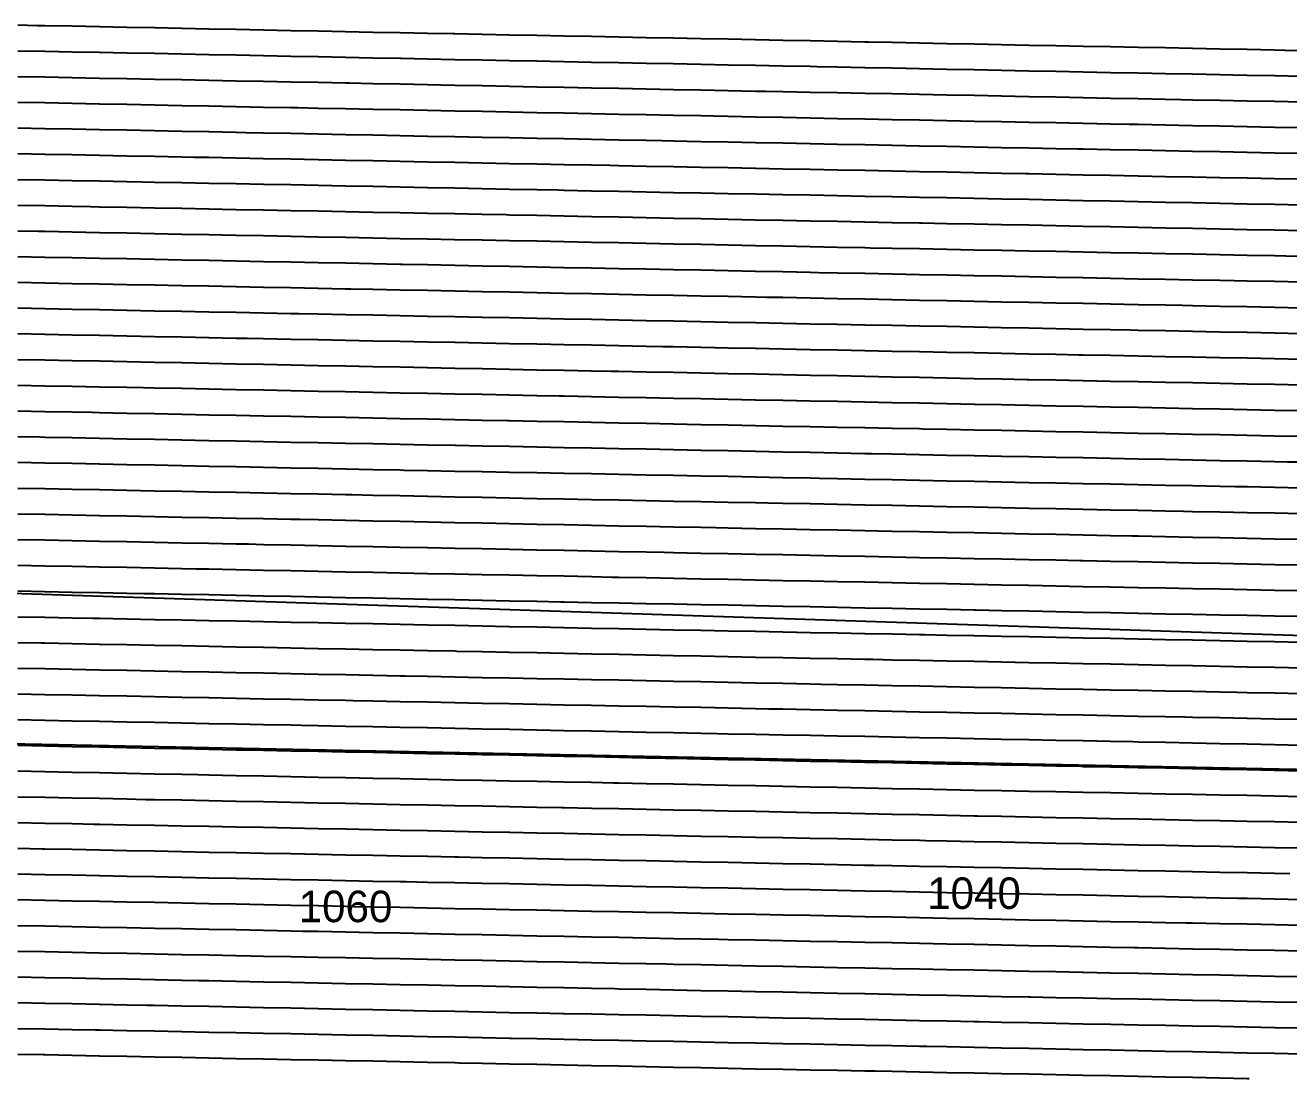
# Model space of a CAD drawing. Header units: metres. Extents: x 2416 to 4584, y 31 to 133.
# Drawn here: x 3084.5 to 3184.7, y 32.7 to 116.3 of the extents above; entities that cross this region are included whole.
import ezdxf
from ezdxf.enums import TextEntityAlignment as Align

# ---------------------------------------------------------------- set-up
doc = ezdxf.new("R2010")
doc.units = ezdxf.units.M
for name, color, linetype in [('Vs_1000', 7, 'Continuous'), ('Vs_1020', 7, 'Continuous'), ('Vs_1040', 7, 'Continuous'), ('Vs_1060', 7, 'Continuous'), ('Vs_1080', 7, 'Continuous'), ('Vs_1100', 7, 'Continuous'), ('Vs_1120', 7, 'Continuous'), ('Vs_1140', 7, 'Continuous'), ('Vs_1160', 7, 'Continuous'), ('Vs_1180', 7, 'Continuous'), ('Vs_380', 7, 'Continuous'), ('Vs_400', 7, 'Continuous'), ('Vs_420', 7, 'Continuous'), ('Vs_440', 7, 'Continuous'), ('Vs_460', 7, 'Continuous'), ('Vs_480', 7, 'Continuous'), ('Vs_500', 7, 'Continuous'), ('Vs_520', 7, 'Continuous'), ('Vs_540', 7, 'Continuous'), ('Vs_560', 7, 'Continuous'), ('Vs_580', 7, 'Continuous'), ('Vs_600', 7, 'Continuous'), ('Vs_620', 7, 'Continuous'), ('Vs_640', 7, 'Continuous'), ('Vs_660', 7, 'Continuous'), ('Vs_680', 7, 'Continuous'), ('Vs_700', 7, 'Continuous'), ('Vs_720', 7, 'Continuous'), ('Vs_740', 7, 'Continuous'), ('Vs_760', 7, 'Continuous'), ('Vs_780', 7, 'Continuous'), ('Vs_800', 7, 'Continuous'), ('Vs_820', 7, 'Continuous'), ('Vs_840', 7, 'Continuous'), ('Vs_860', 7, 'Continuous'), ('Vs_880', 7, 'Continuous'), ('Vs_900', 7, 'Continuous'), ('Vs_920', 7, 'Continuous'), ('Vs_940', 7, 'Continuous'), ('Vs_960', 7, 'Continuous'), ('Vs_980', 7, 'Continuous')]:
    doc.layers.add(name, color=color, linetype=linetype)

msp = doc.modelspace()

# ---------------------------------------------------------------- linework, layer by layer
at = {"layer": 'Vs_1000'}
msp.add_lwpolyline([(3185.8, 51.01), (3183.63, 51.05), (3181.46, 51.09), (3179.29, 51.14), (3177.12, 51.18), (3174.96, 51.22), (3172.79, 51.26), (3170.62, 51.31), (3168.45, 51.35), (3166.28, 51.39), (3164.12, 51.44), (3161.95, 51.48), (3159.78, 51.52), (3157.61, 51.57), (3155.95, 51.6), (3155.44, 51.61), (3153.28, 51.65), (3151.11, 51.69), (3148.94, 51.74), (3146.77, 51.78), (3144.6, 51.82), (3142.43, 51.87), (3140.27, 51.91), (3138.1, 51.95), (3135.93, 51.99), (3133.76, 52.04), (3131.59, 52.08), (3129.43, 52.12), (3127.26, 52.17), (3125.09, 52.21), (3122.95, 52.25), (3122.92, 52.25), (3120.75, 52.29), (3118.59, 52.34), (3116.42, 52.38), (3114.25, 52.42), (3112.08, 52.47), (3109.91, 52.51), (3107.75, 52.55), (3105.58, 52.6), (3103.41, 52.64), (3101.24, 52.68), (3099.07, 52.72), (3096.91, 52.77), (3094.74, 52.81), (3092.57, 52.85), (3090.4, 52.9), (3089.96, 52.9), (3088.23, 52.94), (3086.06, 52.98), (3083.9, 53.02)], dxfattribs=at)
at = {"layer": 'Vs_1020'}
msp.add_lwpolyline([(3184.83, 48.98), (3183.63, 49.01), (3181.46, 49.05), (3179.29, 49.09), (3177.12, 49.14), (3174.96, 49.18), (3172.79, 49.22), (3170.62, 49.27), (3168.45, 49.31), (3166.28, 49.35), (3164.12, 49.4), (3161.95, 49.44), (3159.78, 49.48), (3157.61, 49.52), (3155.44, 49.57), (3153.28, 49.61), (3151.83, 49.64), (3151.11, 49.65), (3148.94, 49.7), (3146.77, 49.74), (3144.6, 49.78), (3142.43, 49.82), (3140.27, 49.87), (3138.1, 49.91), (3135.93, 49.95), (3133.76, 50), (3131.59, 50.04), (3129.43, 50.08), (3127.26, 50.12), (3125.09, 50.17), (3122.92, 50.21), (3120.75, 50.25), (3118.84, 50.29), (3118.59, 50.3), (3116.42, 50.34), (3114.25, 50.38), (3112.08, 50.43), (3109.91, 50.47), (3107.75, 50.51), (3105.58, 50.55), (3103.41, 50.6), (3101.24, 50.64), (3099.07, 50.68), (3096.91, 50.73), (3094.74, 50.77), (3092.57, 50.81), (3090.4, 50.85), (3088.23, 50.9), (3086.06, 50.94), (3085.85, 50.94), (3083.9, 50.98)], dxfattribs=at)
at = {"layer": 'Vs_1040'}
msp.add_lwpolyline([(3185.8, 46.92), (3183.63, 46.97), (3181.46, 47.01), (3180.72, 47.03), (3179.29, 47.05), (3177.12, 47.1), (3174.96, 47.14), (3172.79, 47.18), (3170.62, 47.23), (3168.45, 47.27), (3166.28, 47.31), (3164.12, 47.35), (3161.95, 47.4), (3159.78, 47.44), (3157.61, 47.48), (3155.44, 47.53), (3153.28, 47.57), (3151.11, 47.61), (3148.94, 47.65), (3147.72, 47.68), (3146.77, 47.7), (3144.6, 47.74), (3142.43, 47.78), (3140.27, 47.83), (3138.1, 47.87), (3135.93, 47.91), (3133.76, 47.95), (3131.59, 48), (3129.43, 48.04), (3127.26, 48.08), (3125.09, 48.13), (3122.92, 48.17), (3120.75, 48.21), (3118.59, 48.26), (3116.42, 48.3), (3114.73, 48.33), (3114.25, 48.34), (3112.08, 48.38), (3109.91, 48.43), (3107.75, 48.47), (3105.58, 48.51), (3103.41, 48.56), (3101.24, 48.6), (3099.07, 48.64), (3096.91, 48.68), (3094.74, 48.73), (3092.57, 48.77), (3090.4, 48.81), (3088.23, 48.86), (3086.06, 48.9), (3083.9, 48.94)], dxfattribs=at)
at = {"layer": 'Vs_1060'}
msp.add_lwpolyline([(3185.8, 44.88), (3183.63, 44.93), (3181.46, 44.97), (3179.29, 45.01), (3177.12, 45.06), (3176.6, 45.07), (3174.96, 45.1), (3172.79, 45.14), (3170.62, 45.18), (3168.45, 45.23), (3166.28, 45.27), (3164.12, 45.31), (3161.95, 45.36), (3159.78, 45.4), (3157.61, 45.44), (3155.44, 45.48), (3153.28, 45.53), (3151.11, 45.57), (3148.94, 45.61), (3146.77, 45.66), (3144.6, 45.7), (3143.61, 45.72), (3142.43, 45.74), (3140.27, 45.78), (3138.1, 45.83), (3135.93, 45.87), (3133.76, 45.91), (3131.59, 45.96), (3129.43, 46), (3127.26, 46.04), (3125.09, 46.09), (3122.92, 46.13), (3120.75, 46.17), (3118.59, 46.21), (3116.42, 46.26), (3114.25, 46.3), (3112.08, 46.34), (3110.62, 46.37), (3109.91, 46.39), (3107.75, 46.43), (3105.58, 46.47), (3103.41, 46.51), (3101.24, 46.56), (3099.07, 46.6), (3096.91, 46.64), (3094.74, 46.69), (3092.57, 46.73), (3090.4, 46.77), (3088.23, 46.82), (3086.06, 46.86), (3083.9, 46.9)], dxfattribs=at)
at = {"layer": 'Vs_1080'}
msp.add_lwpolyline([(3185.8, 42.84), (3183.63, 42.89), (3181.46, 42.93), (3179.29, 42.97), (3177.12, 43.01), (3174.96, 43.06), (3172.79, 43.1), (3172.49, 43.11), (3170.62, 43.14), (3168.45, 43.19), (3166.28, 43.23), (3164.12, 43.27), (3161.95, 43.31), (3159.78, 43.36), (3157.61, 43.4), (3155.44, 43.44), (3153.28, 43.49), (3151.11, 43.53), (3148.94, 43.57), (3146.77, 43.61), (3144.6, 43.66), (3142.43, 43.7), (3140.27, 43.74), (3139.5, 43.76), (3138.1, 43.79), (3135.93, 43.83), (3133.76, 43.87), (3131.59, 43.92), (3129.43, 43.96), (3127.26, 44), (3125.09, 44.04), (3122.92, 44.09), (3120.75, 44.13), (3118.59, 44.17), (3116.42, 44.22), (3114.25, 44.26), (3112.08, 44.3), (3109.91, 44.34), (3107.75, 44.39), (3106.51, 44.41), (3105.58, 44.43), (3103.41, 44.47), (3101.24, 44.52), (3099.07, 44.56), (3096.91, 44.6), (3094.74, 44.65), (3092.57, 44.69), (3090.4, 44.73), (3088.23, 44.77), (3086.06, 44.82), (3083.9, 44.86)], dxfattribs=at)
at = {"layer": 'Vs_1100'}
msp.add_lwpolyline([(3185.8, 40.8), (3183.63, 40.84), (3181.46, 40.89), (3179.29, 40.93), (3177.12, 40.97), (3174.96, 41.02), (3172.79, 41.06), (3170.62, 41.1), (3168.45, 41.14), (3168.38, 41.15), (3166.28, 41.19), (3164.12, 41.23), (3161.95, 41.27), (3159.78, 41.32), (3157.61, 41.36), (3155.44, 41.4), (3153.28, 41.44), (3151.11, 41.49), (3148.94, 41.53), (3146.77, 41.57), (3144.6, 41.62), (3142.43, 41.66), (3140.27, 41.7), (3138.1, 41.75), (3135.93, 41.79), (3135.39, 41.8), (3133.76, 41.83), (3131.59, 41.87), (3129.43, 41.92), (3127.26, 41.96), (3125.09, 42), (3122.92, 42.05), (3120.75, 42.09), (3118.59, 42.13), (3116.42, 42.17), (3114.25, 42.22), (3112.08, 42.26), (3109.91, 42.3), (3107.75, 42.35), (3105.58, 42.39), (3103.41, 42.43), (3102.39, 42.45), (3101.24, 42.48), (3099.07, 42.52), (3096.91, 42.56), (3094.74, 42.6), (3092.57, 42.65), (3090.4, 42.69), (3088.23, 42.73), (3086.06, 42.78), (3083.9, 42.82)], dxfattribs=at)
at = {"layer": 'Vs_1120'}
msp.add_lwpolyline([(3185.8, 38.76), (3183.63, 38.8), (3181.46, 38.85), (3179.29, 38.89), (3177.12, 38.93), (3174.96, 38.97), (3172.79, 39.02), (3170.62, 39.06), (3168.45, 39.1), (3166.28, 39.15), (3164.27, 39.19), (3164.12, 39.19), (3161.95, 39.23), (3159.78, 39.27), (3157.61, 39.32), (3155.44, 39.36), (3153.28, 39.4), (3151.11, 39.45), (3148.94, 39.49), (3146.77, 39.53), (3144.6, 39.58), (3142.43, 39.62), (3140.27, 39.66), (3138.1, 39.7), (3135.93, 39.75), (3133.76, 39.79), (3131.59, 39.83), (3131.27, 39.84), (3129.43, 39.88), (3127.26, 39.92), (3125.09, 39.96), (3122.92, 40), (3120.75, 40.05), (3118.59, 40.09), (3116.42, 40.13), (3114.25, 40.18), (3112.08, 40.22), (3109.91, 40.26), (3107.75, 40.31), (3105.58, 40.35), (3103.41, 40.39), (3101.24, 40.43), (3099.07, 40.48), (3098.28, 40.49), (3096.91, 40.52), (3094.74, 40.56), (3092.57, 40.61), (3090.4, 40.65), (3088.23, 40.69), (3086.06, 40.73), (3083.9, 40.78)], dxfattribs=at)
at = {"layer": 'Vs_1140'}
msp.add_lwpolyline([(3185.8, 36.72), (3183.63, 36.76), (3181.46, 36.8), (3179.29, 36.85), (3177.12, 36.89), (3174.96, 36.93), (3172.79, 36.98), (3170.62, 37.02), (3168.45, 37.06), (3166.28, 37.1), (3164.12, 37.15), (3161.95, 37.19), (3160.16, 37.23), (3159.78, 37.23), (3157.61, 37.28), (3155.44, 37.32), (3153.28, 37.36), (3151.11, 37.41), (3148.94, 37.45), (3146.77, 37.49), (3144.6, 37.53), (3142.43, 37.58), (3140.27, 37.62), (3138.1, 37.66), (3135.93, 37.71), (3133.76, 37.75), (3131.59, 37.79), (3129.43, 37.83), (3127.26, 37.88), (3127.16, 37.88), (3125.09, 37.92), (3122.92, 37.96), (3120.75, 38.01), (3118.59, 38.05), (3116.42, 38.09), (3114.25, 38.14), (3112.08, 38.18), (3109.91, 38.22), (3107.75, 38.26), (3105.58, 38.31), (3103.41, 38.35), (3101.24, 38.39), (3099.07, 38.44), (3096.91, 38.48), (3094.74, 38.52), (3094.17, 38.53), (3092.57, 38.56), (3090.4, 38.61), (3088.23, 38.65), (3086.06, 38.69), (3083.9, 38.74)], dxfattribs=at)
at = {"layer": 'Vs_1160'}
msp.add_lwpolyline([(3185.8, 34.68), (3183.63, 34.72), (3181.46, 34.76), (3179.29, 34.81), (3177.12, 34.85), (3174.96, 34.89), (3172.79, 34.93), (3170.62, 34.98), (3168.45, 35.02), (3166.28, 35.06), (3164.12, 35.11), (3161.95, 35.15), (3159.78, 35.19), (3157.61, 35.24), (3156.04, 35.27), (3155.44, 35.28), (3153.28, 35.32), (3151.11, 35.36), (3148.94, 35.41), (3146.77, 35.45), (3144.6, 35.49), (3142.43, 35.54), (3140.27, 35.58), (3138.1, 35.62), (3135.93, 35.66), (3133.76, 35.71), (3131.59, 35.75), (3129.43, 35.79), (3127.26, 35.84), (3125.09, 35.88), (3123.05, 35.92), (3122.92, 35.92), (3120.75, 35.97), (3118.59, 36.01), (3116.42, 36.05), (3114.25, 36.09), (3112.08, 36.14), (3109.91, 36.18), (3107.75, 36.22), (3105.58, 36.27), (3103.41, 36.31), (3101.24, 36.35), (3099.07, 36.39), (3096.91, 36.44), (3094.74, 36.48), (3092.57, 36.52), (3090.4, 36.57), (3090.06, 36.57), (3088.23, 36.61), (3086.06, 36.65), (3083.9, 36.69)], dxfattribs=at)
at = {"layer": 'Vs_1180'}
msp.add_lwpolyline([(3181.6, 32.72), (3181.46, 32.72), (3179.29, 32.76), (3177.12, 32.81), (3174.96, 32.85), (3172.79, 32.89), (3170.62, 32.94), (3168.45, 32.98), (3166.28, 33.02), (3164.12, 33.07), (3161.95, 33.11), (3159.78, 33.15), (3157.61, 33.19), (3155.44, 33.24), (3153.28, 33.28), (3151.93, 33.31), (3151.11, 33.32), (3148.94, 33.37), (3146.77, 33.41), (3144.6, 33.45), (3142.43, 33.49), (3140.27, 33.54), (3138.1, 33.58), (3135.93, 33.62), (3133.76, 33.67), (3131.59, 33.71), (3129.43, 33.75), (3127.26, 33.8), (3125.09, 33.84), (3122.92, 33.88), (3120.75, 33.92), (3118.94, 33.96), (3118.59, 33.97), (3116.42, 34.01), (3114.25, 34.05), (3112.08, 34.1), (3109.91, 34.14), (3107.75, 34.18), (3105.58, 34.22), (3103.41, 34.27), (3101.24, 34.31), (3099.07, 34.35), (3096.91, 34.4), (3094.74, 34.44), (3092.57, 34.48), (3090.4, 34.52), (3088.23, 34.57), (3086.06, 34.61), (3085.95, 34.61), (3083.9, 34.65)], dxfattribs=at)
at = {"layer": 'Vs_380'}
msp.add_lwpolyline([(3185.8, 114.28), (3184.44, 114.31), (3183.63, 114.33), (3181.46, 114.37), (3179.29, 114.41), (3177.12, 114.46), (3174.96, 114.5), (3172.79, 114.54), (3170.62, 114.59), (3168.45, 114.63), (3166.28, 114.67), (3164.12, 114.71), (3161.95, 114.76), (3159.78, 114.8), (3157.61, 114.84), (3155.44, 114.89), (3153.28, 114.93), (3151.44, 114.96), (3151.11, 114.97), (3148.94, 115.01), (3146.77, 115.06), (3144.6, 115.1), (3142.43, 115.14), (3140.27, 115.19), (3138.1, 115.23), (3135.93, 115.27), (3133.76, 115.31), (3131.59, 115.36), (3129.43, 115.4), (3127.26, 115.44), (3125.09, 115.49), (3122.92, 115.53), (3120.75, 115.57), (3118.59, 115.62), (3118.45, 115.62), (3116.42, 115.66), (3114.25, 115.7), (3112.08, 115.74), (3109.91, 115.79), (3107.75, 115.83), (3105.58, 115.87), (3103.41, 115.92), (3101.24, 115.96), (3099.07, 116), (3096.91, 116.04), (3094.74, 116.09), (3092.57, 116.13), (3090.4, 116.17), (3088.23, 116.22), (3086.06, 116.26), (3085.46, 116.27), (3083.9, 116.3)], dxfattribs=at)
at = {"layer": 'Vs_400'}
msp.add_lwpolyline([(3185.8, 112.24), (3183.63, 112.29), (3181.46, 112.33), (3180.32, 112.35), (3179.29, 112.37), (3177.12, 112.42), (3174.96, 112.46), (3172.79, 112.5), (3170.62, 112.54), (3168.45, 112.59), (3166.28, 112.63), (3164.12, 112.67), (3161.95, 112.72), (3159.78, 112.76), (3157.61, 112.8), (3155.44, 112.84), (3153.28, 112.89), (3151.11, 112.93), (3148.94, 112.97), (3147.33, 113.01), (3146.77, 113.02), (3144.6, 113.06), (3142.43, 113.1), (3140.27, 113.14), (3138.1, 113.19), (3135.93, 113.23), (3133.76, 113.27), (3131.59, 113.32), (3129.43, 113.36), (3127.26, 113.4), (3125.09, 113.45), (3122.92, 113.49), (3120.75, 113.53), (3118.59, 113.57), (3116.42, 113.62), (3114.34, 113.66), (3114.25, 113.66), (3112.08, 113.7), (3109.91, 113.75), (3107.75, 113.79), (3105.58, 113.83), (3103.41, 113.87), (3101.24, 113.92), (3099.07, 113.96), (3096.91, 114), (3094.74, 114.05), (3092.57, 114.09), (3090.4, 114.13), (3088.23, 114.18), (3086.06, 114.22), (3083.9, 114.26)], dxfattribs=at)
at = {"layer": 'Vs_420'}
msp.add_lwpolyline([(3185.8, 110.2), (3183.63, 110.25), (3181.46, 110.29), (3179.29, 110.33), (3177.12, 110.37), (3176.21, 110.39), (3174.96, 110.42), (3172.79, 110.46), (3170.62, 110.5), (3168.45, 110.55), (3166.28, 110.59), (3164.12, 110.63), (3161.95, 110.67), (3159.78, 110.72), (3157.61, 110.76), (3155.44, 110.8), (3153.28, 110.85), (3151.11, 110.89), (3148.94, 110.93), (3146.77, 110.97), (3144.6, 111.02), (3143.22, 111.05), (3142.43, 111.06), (3140.27, 111.1), (3138.1, 111.15), (3135.93, 111.19), (3133.76, 111.23), (3131.59, 111.28), (3129.43, 111.32), (3127.26, 111.36), (3125.09, 111.4), (3122.92, 111.45), (3120.75, 111.49), (3118.59, 111.53), (3116.42, 111.58), (3114.25, 111.62), (3112.08, 111.66), (3110.23, 111.7), (3109.91, 111.7), (3107.75, 111.75), (3105.58, 111.79), (3103.41, 111.83), (3101.24, 111.88), (3099.07, 111.92), (3096.91, 111.96), (3094.74, 112.01), (3092.57, 112.05), (3090.4, 112.09), (3088.23, 112.13), (3086.06, 112.18), (3083.9, 112.22)], dxfattribs=at)
at = {"layer": 'Vs_440'}
msp.add_lwpolyline([(3185.8, 108.16), (3183.63, 108.2), (3181.46, 108.25), (3179.29, 108.29), (3177.12, 108.33), (3174.96, 108.38), (3172.79, 108.42), (3172.1, 108.43), (3170.62, 108.46), (3168.45, 108.5), (3166.28, 108.55), (3164.12, 108.59), (3161.95, 108.63), (3159.78, 108.68), (3157.61, 108.72), (3155.44, 108.76), (3153.28, 108.8), (3151.11, 108.85), (3148.94, 108.89), (3146.77, 108.93), (3144.6, 108.98), (3142.43, 109.02), (3140.27, 109.06), (3139.11, 109.09), (3138.1, 109.11), (3135.93, 109.15), (3133.76, 109.19), (3131.59, 109.23), (3129.43, 109.28), (3127.26, 109.32), (3125.09, 109.36), (3122.92, 109.41), (3120.75, 109.45), (3118.59, 109.49), (3116.42, 109.53), (3114.25, 109.58), (3112.08, 109.62), (3109.91, 109.66), (3107.75, 109.71), (3106.12, 109.74), (3105.58, 109.75), (3103.41, 109.79), (3101.24, 109.84), (3099.07, 109.88), (3096.91, 109.92), (3094.74, 109.96), (3092.57, 110.01), (3090.4, 110.05), (3088.23, 110.09), (3086.06, 110.14), (3083.9, 110.18)], dxfattribs=at)
at = {"layer": 'Vs_460'}
msp.add_lwpolyline([(3185.8, 106.12), (3183.63, 106.16), (3181.46, 106.21), (3179.29, 106.25), (3177.12, 106.29), (3174.96, 106.33), (3172.79, 106.38), (3170.62, 106.42), (3168.45, 106.46), (3167.99, 106.47), (3166.28, 106.51), (3164.12, 106.55), (3161.95, 106.59), (3159.78, 106.63), (3157.61, 106.68), (3155.44, 106.72), (3153.28, 106.76), (3151.11, 106.81), (3148.94, 106.85), (3146.77, 106.89), (3144.6, 106.94), (3142.43, 106.98), (3140.27, 107.02), (3138.1, 107.06), (3135.93, 107.11), (3135, 107.13), (3133.76, 107.15), (3131.59, 107.19), (3129.43, 107.24), (3127.26, 107.28), (3125.09, 107.32), (3122.92, 107.36), (3120.75, 107.41), (3118.59, 107.45), (3116.42, 107.49), (3114.25, 107.54), (3112.08, 107.58), (3109.91, 107.62), (3107.75, 107.67), (3105.58, 107.71), (3103.41, 107.75), (3102, 107.78), (3101.24, 107.79), (3099.07, 107.84), (3096.91, 107.88), (3094.74, 107.92), (3092.57, 107.97), (3090.4, 108.01), (3088.23, 108.05), (3086.06, 108.09), (3083.9, 108.14)], dxfattribs=at)
at = {"layer": 'Vs_480'}
msp.add_lwpolyline([(3185.8, 104.08), (3183.63, 104.12), (3181.46, 104.16), (3179.29, 104.21), (3177.12, 104.25), (3174.96, 104.29), (3172.79, 104.34), (3170.62, 104.38), (3168.45, 104.42), (3166.28, 104.46), (3164.12, 104.51), (3163.88, 104.51), (3161.95, 104.55), (3159.78, 104.59), (3157.61, 104.64), (3155.44, 104.68), (3153.28, 104.72), (3151.11, 104.77), (3148.94, 104.81), (3146.77, 104.85), (3144.6, 104.89), (3142.43, 104.94), (3140.27, 104.98), (3138.1, 105.02), (3135.93, 105.07), (3133.76, 105.11), (3131.59, 105.15), (3130.88, 105.17), (3129.43, 105.19), (3127.26, 105.24), (3125.09, 105.28), (3122.92, 105.32), (3120.75, 105.37), (3118.59, 105.41), (3116.42, 105.45), (3114.25, 105.5), (3112.08, 105.54), (3109.91, 105.58), (3107.75, 105.62), (3105.58, 105.67), (3103.41, 105.71), (3101.24, 105.75), (3099.07, 105.8), (3097.89, 105.82), (3096.91, 105.84), (3094.74, 105.88), (3092.57, 105.92), (3090.4, 105.97), (3088.23, 106.01), (3086.06, 106.05), (3083.9, 106.1)], dxfattribs=at)
at = {"layer": 'Vs_500'}
msp.add_lwpolyline([(3185.8, 102.04), (3183.63, 102.08), (3181.46, 102.12), (3179.29, 102.17), (3177.12, 102.21), (3174.96, 102.25), (3172.79, 102.29), (3170.62, 102.34), (3168.45, 102.38), (3166.28, 102.42), (3164.12, 102.47), (3161.95, 102.51), (3159.78, 102.55), (3159.77, 102.55), (3157.61, 102.6), (3155.44, 102.64), (3153.28, 102.68), (3151.11, 102.72), (3148.94, 102.77), (3146.77, 102.81), (3144.6, 102.85), (3142.43, 102.9), (3140.27, 102.94), (3138.1, 102.98), (3135.93, 103.02), (3133.76, 103.07), (3131.59, 103.11), (3129.43, 103.15), (3127.26, 103.2), (3126.77, 103.21), (3125.09, 103.24), (3122.92, 103.28), (3120.75, 103.33), (3118.59, 103.37), (3116.42, 103.41), (3114.25, 103.45), (3112.08, 103.5), (3109.91, 103.54), (3107.75, 103.58), (3105.58, 103.63), (3103.41, 103.67), (3101.24, 103.71), (3099.07, 103.75), (3096.91, 103.8), (3094.74, 103.84), (3093.78, 103.86), (3092.57, 103.88), (3090.4, 103.93), (3088.23, 103.97), (3086.06, 104.01), (3083.9, 104.05)], dxfattribs=at)
at = {"layer": 'Vs_520'}
msp.add_lwpolyline([(3185.8, 100), (3183.63, 100.04), (3181.46, 100.08), (3179.29, 100.12), (3177.12, 100.17), (3174.96, 100.21), (3172.79, 100.25), (3170.62, 100.3), (3168.45, 100.34), (3166.28, 100.38), (3164.12, 100.43), (3161.95, 100.47), (3159.78, 100.51), (3157.61, 100.55), (3155.65, 100.59), (3155.44, 100.6), (3153.28, 100.64), (3151.11, 100.68), (3148.94, 100.73), (3146.77, 100.77), (3144.6, 100.81), (3142.43, 100.85), (3140.27, 100.9), (3138.1, 100.94), (3135.93, 100.98), (3133.76, 101.03), (3131.59, 101.07), (3129.43, 101.11), (3127.26, 101.16), (3125.09, 101.2), (3122.92, 101.24), (3122.66, 101.25), (3120.75, 101.28), (3118.59, 101.33), (3116.42, 101.37), (3114.25, 101.41), (3112.08, 101.46), (3109.91, 101.5), (3107.75, 101.54), (3105.58, 101.58), (3103.41, 101.63), (3101.24, 101.67), (3099.07, 101.71), (3096.91, 101.76), (3094.74, 101.8), (3092.57, 101.84), (3090.4, 101.88), (3089.67, 101.9), (3088.23, 101.93), (3086.06, 101.97), (3083.9, 102.01)], dxfattribs=at)
at = {"layer": 'Vs_540'}
msp.add_lwpolyline([(3185.8, 97.95), (3184.53, 97.98), (3183.63, 98), (3181.46, 98.04), (3179.29, 98.08), (3177.12, 98.13), (3174.96, 98.17), (3172.79, 98.21), (3170.62, 98.26), (3168.45, 98.3), (3166.28, 98.34), (3164.12, 98.38), (3161.95, 98.43), (3159.78, 98.47), (3157.61, 98.51), (3155.44, 98.56), (3153.28, 98.6), (3151.54, 98.63), (3151.11, 98.64), (3148.94, 98.68), (3146.77, 98.73), (3144.6, 98.77), (3142.43, 98.81), (3140.27, 98.86), (3138.1, 98.9), (3135.93, 98.94), (3133.76, 98.99), (3131.59, 99.03), (3129.43, 99.07), (3127.26, 99.11), (3125.09, 99.16), (3122.92, 99.2), (3120.75, 99.24), (3118.59, 99.29), (3118.55, 99.29), (3116.42, 99.33), (3114.25, 99.37), (3112.08, 99.41), (3109.91, 99.46), (3107.75, 99.5), (3105.58, 99.54), (3103.41, 99.59), (3101.24, 99.63), (3099.07, 99.67), (3096.91, 99.71), (3094.74, 99.76), (3092.57, 99.8), (3090.4, 99.84), (3088.23, 99.89), (3086.06, 99.93), (3085.56, 99.94), (3083.9, 99.97)], dxfattribs=at)
at = {"layer": 'Vs_560'}
msp.add_lwpolyline([(3185.8, 95.91), (3183.63, 95.96), (3181.46, 96), (3180.42, 96.02), (3179.29, 96.04), (3177.12, 96.09), (3174.96, 96.13), (3172.79, 96.17), (3170.62, 96.21), (3168.45, 96.26), (3166.28, 96.3), (3164.12, 96.34), (3161.95, 96.39), (3159.78, 96.43), (3157.61, 96.47), (3155.44, 96.51), (3153.28, 96.56), (3151.11, 96.6), (3148.94, 96.64), (3147.43, 96.67), (3146.77, 96.69), (3144.6, 96.73), (3142.43, 96.77), (3140.27, 96.82), (3138.1, 96.86), (3135.93, 96.9), (3133.76, 96.94), (3131.59, 96.99), (3129.43, 97.03), (3127.26, 97.07), (3125.09, 97.12), (3122.92, 97.16), (3120.75, 97.2), (3118.59, 97.24), (3116.42, 97.29), (3114.44, 97.33), (3114.25, 97.33), (3112.08, 97.37), (3109.91, 97.42), (3107.75, 97.46), (3105.58, 97.5), (3103.41, 97.54), (3101.24, 97.59), (3099.07, 97.63), (3096.91, 97.67), (3094.74, 97.72), (3092.57, 97.76), (3090.4, 97.8), (3088.23, 97.85), (3086.06, 97.89), (3083.9, 97.93)], dxfattribs=at)
at = {"layer": 'Vs_580'}
msp.add_lwpolyline([(3185.8, 93.87), (3183.63, 93.92), (3181.46, 93.96), (3179.29, 94), (3177.12, 94.04), (3176.31, 94.06), (3174.96, 94.09), (3172.79, 94.13), (3170.62, 94.17), (3168.45, 94.22), (3166.28, 94.26), (3164.12, 94.3), (3161.95, 94.34), (3159.78, 94.39), (3157.61, 94.43), (3155.44, 94.47), (3153.28, 94.52), (3151.11, 94.56), (3148.94, 94.6), (3146.77, 94.65), (3144.6, 94.69), (3143.32, 94.71), (3142.43, 94.73), (3140.27, 94.77), (3138.1, 94.82), (3135.93, 94.86), (3133.76, 94.9), (3131.59, 94.95), (3129.43, 94.99), (3127.26, 95.03), (3125.09, 95.07), (3122.92, 95.12), (3120.75, 95.16), (3118.59, 95.2), (3116.42, 95.25), (3114.25, 95.29), (3112.08, 95.33), (3110.32, 95.37), (3109.91, 95.37), (3107.75, 95.42), (3105.58, 95.46), (3103.41, 95.5), (3101.24, 95.55), (3099.07, 95.59), (3096.91, 95.63), (3094.74, 95.68), (3092.57, 95.72), (3090.4, 95.76), (3088.23, 95.8), (3086.06, 95.85), (3083.9, 95.89)], dxfattribs=at)
at = {"layer": 'Vs_600'}
msp.add_lwpolyline([(3185.8, 91.83), (3183.63, 91.87), (3181.46, 91.92), (3179.29, 91.96), (3177.12, 92), (3174.96, 92.05), (3172.79, 92.09), (3172.2, 92.1), (3170.62, 92.13), (3168.45, 92.17), (3166.28, 92.22), (3164.12, 92.26), (3161.95, 92.3), (3159.78, 92.35), (3157.61, 92.39), (3155.44, 92.43), (3153.28, 92.48), (3151.11, 92.52), (3148.94, 92.56), (3146.77, 92.6), (3144.6, 92.65), (3142.43, 92.69), (3140.27, 92.73), (3139.21, 92.75), (3138.1, 92.78), (3135.93, 92.82), (3133.76, 92.86), (3131.59, 92.9), (3129.43, 92.95), (3127.26, 92.99), (3125.09, 93.03), (3122.92, 93.08), (3120.75, 93.12), (3118.59, 93.16), (3116.42, 93.2), (3114.25, 93.25), (3112.08, 93.29), (3109.91, 93.33), (3107.75, 93.38), (3106.21, 93.41), (3105.58, 93.42), (3103.41, 93.46), (3101.24, 93.51), (3099.07, 93.55), (3096.91, 93.59), (3094.74, 93.63), (3092.57, 93.68), (3090.4, 93.72), (3088.23, 93.76), (3086.06, 93.81), (3083.9, 93.85)], dxfattribs=at)
at = {"layer": 'Vs_620'}
msp.add_lwpolyline([(3185.8, 89.79), (3183.63, 89.83), (3181.46, 89.88), (3179.29, 89.92), (3177.12, 89.96), (3174.96, 90), (3172.79, 90.05), (3170.62, 90.09), (3168.45, 90.13), (3168.09, 90.14), (3166.28, 90.18), (3164.12, 90.22), (3161.95, 90.26), (3159.78, 90.31), (3157.61, 90.35), (3155.44, 90.39), (3153.28, 90.43), (3151.11, 90.48), (3148.94, 90.52), (3146.77, 90.56), (3144.6, 90.61), (3142.43, 90.65), (3140.27, 90.69), (3138.1, 90.73), (3135.93, 90.78), (3135.09, 90.79), (3133.76, 90.82), (3131.59, 90.86), (3129.43, 90.91), (3127.26, 90.95), (3125.09, 90.99), (3122.92, 91.03), (3120.75, 91.08), (3118.59, 91.12), (3116.42, 91.16), (3114.25, 91.21), (3112.08, 91.25), (3109.91, 91.29), (3107.75, 91.34), (3105.58, 91.38), (3103.41, 91.42), (3102.1, 91.45), (3101.24, 91.46), (3099.07, 91.51), (3096.91, 91.55), (3094.74, 91.59), (3092.57, 91.64), (3090.4, 91.68), (3088.23, 91.72), (3086.06, 91.76), (3083.9, 91.81)], dxfattribs=at)
at = {"layer": 'Vs_640'}
msp.add_lwpolyline([(3185.8, 87.75), (3183.63, 87.79), (3181.46, 87.83), (3179.29, 87.88), (3177.12, 87.92), (3174.96, 87.96), (3172.79, 88.01), (3170.62, 88.05), (3168.45, 88.09), (3166.28, 88.14), (3164.12, 88.18), (3163.97, 88.18), (3161.95, 88.22), (3159.78, 88.26), (3157.61, 88.31), (3155.44, 88.35), (3153.28, 88.39), (3151.11, 88.44), (3148.94, 88.48), (3146.77, 88.52), (3144.6, 88.56), (3142.43, 88.61), (3140.27, 88.65), (3138.1, 88.69), (3135.93, 88.74), (3133.76, 88.78), (3131.59, 88.82), (3130.98, 88.83), (3129.43, 88.86), (3127.26, 88.91), (3125.09, 88.95), (3122.92, 88.99), (3120.75, 89.04), (3118.59, 89.08), (3116.42, 89.12), (3114.25, 89.17), (3112.08, 89.21), (3109.91, 89.25), (3107.75, 89.29), (3105.58, 89.34), (3103.41, 89.38), (3101.24, 89.42), (3099.07, 89.47), (3097.99, 89.49), (3096.91, 89.51), (3094.74, 89.55), (3092.57, 89.59), (3090.4, 89.64), (3088.23, 89.68), (3086.06, 89.72), (3083.9, 89.77)], dxfattribs=at)
at = {"layer": 'Vs_660'}
msp.add_lwpolyline([(3185.8, 85.71), (3183.63, 85.75), (3181.46, 85.79), (3179.29, 85.84), (3177.12, 85.88), (3174.96, 85.92), (3172.79, 85.97), (3170.62, 86.01), (3168.45, 86.05), (3166.28, 86.09), (3164.12, 86.14), (3161.95, 86.18), (3159.86, 86.22), (3159.78, 86.22), (3157.61, 86.27), (3155.44, 86.31), (3153.28, 86.35), (3151.11, 86.39), (3148.94, 86.44), (3146.77, 86.48), (3144.6, 86.52), (3142.43, 86.57), (3140.27, 86.61), (3138.1, 86.65), (3135.93, 86.69), (3133.76, 86.74), (3131.59, 86.78), (3129.43, 86.82), (3127.26, 86.87), (3126.87, 86.87), (3125.09, 86.91), (3122.92, 86.95), (3120.75, 87), (3118.59, 87.04), (3116.42, 87.08), (3114.25, 87.12), (3112.08, 87.17), (3109.91, 87.21), (3107.75, 87.25), (3105.58, 87.3), (3103.41, 87.34), (3101.24, 87.38), (3099.07, 87.42), (3096.91, 87.47), (3094.74, 87.51), (3093.88, 87.53), (3092.57, 87.55), (3090.4, 87.6), (3088.23, 87.64), (3086.06, 87.68), (3083.9, 87.73)], dxfattribs=at)
at = {"layer": 'Vs_680'}
msp.add_lwpolyline([(3185.8, 83.67), (3183.63, 83.71), (3181.46, 83.75), (3179.29, 83.8), (3177.12, 83.84), (3174.96, 83.88), (3172.79, 83.92), (3170.62, 83.97), (3168.45, 84.01), (3166.28, 84.05), (3164.12, 84.1), (3161.95, 84.14), (3159.78, 84.18), (3157.61, 84.22), (3155.75, 84.26), (3155.44, 84.27), (3153.28, 84.31), (3151.11, 84.35), (3148.94, 84.4), (3146.77, 84.44), (3144.6, 84.48), (3142.43, 84.52), (3140.27, 84.57), (3138.1, 84.61), (3135.93, 84.65), (3133.76, 84.7), (3131.59, 84.74), (3129.43, 84.78), (3127.26, 84.83), (3125.09, 84.87), (3122.92, 84.91), (3122.76, 84.91), (3120.75, 84.95), (3118.59, 85), (3116.42, 85.04), (3114.25, 85.08), (3112.08, 85.13), (3109.91, 85.17), (3107.75, 85.21), (3105.58, 85.25), (3103.41, 85.3), (3101.24, 85.34), (3099.07, 85.38), (3096.91, 85.43), (3094.74, 85.47), (3092.57, 85.51), (3090.4, 85.56), (3089.77, 85.57), (3088.23, 85.6), (3086.06, 85.64), (3083.9, 85.68)], dxfattribs=at)
at = {"layer": 'Vs_700'}
msp.add_lwpolyline([(3185.8, 81.63), (3184.63, 81.65), (3183.63, 81.67), (3181.46, 81.71), (3179.29, 81.75), (3177.12, 81.8), (3174.96, 81.84), (3172.79, 81.88), (3170.62, 81.93), (3168.45, 81.97), (3166.28, 82.01), (3164.12, 82.05), (3161.95, 82.1), (3159.78, 82.14), (3157.61, 82.18), (3155.44, 82.23), (3153.28, 82.27), (3151.64, 82.3), (3151.11, 82.31), (3148.94, 82.35), (3146.77, 82.4), (3144.6, 82.44), (3142.43, 82.48), (3140.27, 82.53), (3138.1, 82.57), (3135.93, 82.61), (3133.76, 82.66), (3131.59, 82.7), (3129.43, 82.74), (3127.26, 82.78), (3125.09, 82.83), (3122.92, 82.87), (3120.75, 82.91), (3118.65, 82.95), (3118.59, 82.96), (3116.42, 83), (3114.25, 83.04), (3112.08, 83.08), (3109.91, 83.13), (3107.75, 83.17), (3105.58, 83.21), (3103.41, 83.26), (3101.24, 83.3), (3099.07, 83.34), (3096.91, 83.39), (3094.74, 83.43), (3092.57, 83.47), (3090.4, 83.51), (3088.23, 83.56), (3086.06, 83.6), (3085.65, 83.61), (3083.9, 83.64)], dxfattribs=at)
at = {"layer": 'Vs_720'}
msp.add_lwpolyline([(3185.8, 79.58), (3183.63, 79.63), (3181.46, 79.67), (3180.52, 79.69), (3179.29, 79.71), (3177.12, 79.76), (3174.96, 79.8), (3172.79, 79.84), (3170.62, 79.88), (3168.45, 79.93), (3166.28, 79.97), (3164.12, 80.01), (3161.95, 80.06), (3159.78, 80.1), (3157.61, 80.14), (3155.44, 80.18), (3153.28, 80.23), (3151.11, 80.27), (3148.94, 80.31), (3147.53, 80.34), (3146.77, 80.36), (3144.6, 80.4), (3142.43, 80.44), (3140.27, 80.49), (3138.1, 80.53), (3135.93, 80.57), (3133.76, 80.61), (3131.59, 80.66), (3129.43, 80.7), (3127.26, 80.74), (3125.09, 80.79), (3122.92, 80.83), (3120.75, 80.87), (3118.59, 80.91), (3116.42, 80.96), (3114.53, 80.99), (3114.25, 81), (3112.08, 81.04), (3109.91, 81.09), (3107.75, 81.13), (3105.58, 81.17), (3103.41, 81.22), (3101.24, 81.26), (3099.07, 81.3), (3096.91, 81.34), (3094.74, 81.39), (3092.57, 81.43), (3090.4, 81.47), (3088.23, 81.52), (3086.06, 81.56), (3083.9, 81.6)], dxfattribs=at)
at = {"layer": 'Vs_740'}
msp.add_lwpolyline([(3185.8, 77.54), (3183.63, 77.59), (3181.46, 77.63), (3179.29, 77.67), (3177.12, 77.71), (3176.41, 77.73), (3174.96, 77.76), (3172.79, 77.8), (3170.62, 77.84), (3168.45, 77.89), (3166.28, 77.93), (3164.12, 77.97), (3161.95, 78.01), (3159.78, 78.06), (3157.61, 78.1), (3155.44, 78.14), (3153.28, 78.19), (3151.11, 78.23), (3148.94, 78.27), (3146.77, 78.32), (3144.6, 78.36), (3143.42, 78.38), (3142.43, 78.4), (3140.27, 78.44), (3138.1, 78.49), (3135.93, 78.53), (3133.76, 78.57), (3131.59, 78.62), (3129.43, 78.66), (3127.26, 78.7), (3125.09, 78.74), (3122.92, 78.79), (3120.75, 78.83), (3118.59, 78.87), (3116.42, 78.92), (3114.25, 78.96), (3112.08, 79), (3110.42, 79.04), (3109.91, 79.05), (3107.75, 79.09), (3105.58, 79.13), (3103.41, 79.17), (3101.24, 79.22), (3099.07, 79.26), (3096.91, 79.3), (3094.74, 79.35), (3092.57, 79.39), (3090.4, 79.43), (3088.23, 79.47), (3086.06, 79.52), (3083.9, 79.56)], dxfattribs=at)
at = {"layer": 'Vs_760'}
msp.add_lwpolyline([(3185.8, 75.5), (3183.63, 75.54), (3181.46, 75.59), (3179.29, 75.63), (3177.12, 75.67), (3174.96, 75.72), (3172.79, 75.76), (3172.3, 75.77), (3170.62, 75.8), (3168.45, 75.84), (3166.28, 75.89), (3164.12, 75.93), (3161.95, 75.97), (3159.78, 76.02), (3157.61, 76.06), (3155.44, 76.1), (3153.28, 76.15), (3151.11, 76.19), (3148.94, 76.23), (3146.77, 76.27), (3144.6, 76.32), (3142.43, 76.36), (3140.27, 76.4), (3139.3, 76.42), (3138.1, 76.45), (3135.93, 76.49), (3133.76, 76.53), (3131.59, 76.57), (3129.43, 76.62), (3127.26, 76.66), (3125.09, 76.7), (3122.92, 76.75), (3120.75, 76.79), (3118.59, 76.83), (3116.42, 76.88), (3114.25, 76.92), (3112.08, 76.96), (3109.91, 77), (3107.75, 77.05), (3106.31, 77.08), (3105.58, 77.09), (3103.41, 77.13), (3101.24, 77.18), (3099.07, 77.22), (3096.91, 77.26), (3094.74, 77.3), (3092.57, 77.35), (3090.4, 77.39), (3088.23, 77.43), (3086.06, 77.48), (3083.9, 77.52)], dxfattribs=at)
at = {"layer": 'Vs_780'}
msp.add_lwpolyline([(3185.8, 73.46), (3183.63, 73.5), (3181.46, 73.55), (3179.29, 73.59), (3177.12, 73.63), (3174.96, 73.67), (3172.79, 73.72), (3170.62, 73.76), (3168.45, 73.8), (3168.18, 73.81), (3166.28, 73.85), (3164.12, 73.89), (3161.95, 73.93), (3159.78, 73.98), (3157.61, 74.02), (3155.44, 74.06), (3153.28, 74.1), (3151.11, 74.15), (3148.94, 74.19), (3146.77, 74.23), (3144.6, 74.28), (3142.43, 74.32), (3140.27, 74.36), (3138.1, 74.4), (3135.93, 74.45), (3135.19, 74.46), (3133.76, 74.49), (3131.59, 74.53), (3129.43, 74.58), (3127.26, 74.62), (3125.09, 74.66), (3122.92, 74.71), (3120.75, 74.75), (3118.59, 74.79), (3116.42, 74.83), (3114.25, 74.88), (3112.08, 74.92), (3109.91, 74.96), (3107.75, 75.01), (3105.58, 75.05), (3103.41, 75.09), (3102.2, 75.12), (3101.24, 75.13), (3099.07, 75.18), (3096.91, 75.22), (3094.74, 75.26), (3092.57, 75.31), (3090.4, 75.35), (3088.23, 75.39), (3086.06, 75.44), (3083.9, 75.48)], dxfattribs=at)
at = {"layer": 'Vs_800'}
msp.add_lwpolyline([(3185.8, 71.42), (3183.63, 71.46), (3181.46, 71.5), (3179.29, 71.55), (3177.12, 71.59), (3174.96, 71.63), (3172.79, 71.68), (3170.62, 71.72), (3168.45, 71.76), (3166.28, 71.81), (3164.12, 71.85), (3164.07, 71.85), (3161.95, 71.89), (3159.78, 71.93), (3157.61, 71.98), (3155.44, 72.02), (3153.28, 72.06), (3151.11, 72.11), (3148.94, 72.15), (3146.77, 72.19), (3144.6, 72.23), (3142.43, 72.28), (3140.27, 72.32), (3138.1, 72.36), (3135.93, 72.41), (3133.76, 72.45), (3131.59, 72.49), (3131.08, 72.5), (3129.43, 72.54), (3127.26, 72.58), (3125.09, 72.62), (3122.92, 72.66), (3120.75, 72.71), (3118.59, 72.75), (3116.42, 72.79), (3114.25, 72.84), (3112.08, 72.88), (3109.91, 72.92), (3107.75, 72.96), (3105.58, 73.01), (3103.41, 73.05), (3101.24, 73.09), (3099.07, 73.14), (3098.09, 73.16), (3096.91, 73.18), (3094.74, 73.22), (3092.57, 73.27), (3090.4, 73.31), (3088.23, 73.35), (3086.06, 73.39), (3083.9, 73.44)], dxfattribs=at)
at = {"layer": 'Vs_820'}
for points in [[(3070.46, 71.66), (3703.96, 50.9)], [(3185.8, 69.38), (3183.63, 69.42), (3181.46, 69.46), (3179.29, 69.51), (3177.12, 69.55), (3174.96, 69.59), (3172.79, 69.64), (3170.62, 69.68), (3168.45, 69.72), (3166.28, 69.76), (3164.12, 69.81), (3161.95, 69.85), (3159.96, 69.89), (3159.78, 69.89), (3157.61, 69.94), (3155.44, 69.98), (3153.28, 70.02), (3151.11, 70.06), (3148.94, 70.11), (3146.77, 70.15), (3144.6, 70.19), (3142.43, 70.24), (3140.27, 70.28), (3138.1, 70.32), (3135.93, 70.37), (3133.76, 70.41), (3131.59, 70.45), (3129.43, 70.49), (3127.26, 70.54), (3126.97, 70.54), (3125.09, 70.58), (3122.92, 70.62), (3120.75, 70.67), (3118.59, 70.71), (3116.42, 70.75), (3114.25, 70.79), (3112.08, 70.84), (3109.91, 70.88), (3107.75, 70.92), (3105.58, 70.97), (3103.41, 71.01), (3101.24, 71.05), (3099.07, 71.1), (3096.91, 71.14), (3094.74, 71.18), (3093.97, 71.2), (3092.57, 71.22), (3090.4, 71.27), (3088.23, 71.31), (3086.06, 71.35), (3083.9, 71.4)]]:
    msp.add_lwpolyline(points, dxfattribs=at)
at = {"layer": 'Vs_840'}
msp.add_lwpolyline([(3185.8, 67.34), (3183.63, 67.38), (3181.46, 67.42), (3179.29, 67.47), (3177.12, 67.51), (3174.96, 67.55), (3172.79, 67.59), (3170.62, 67.64), (3168.45, 67.68), (3166.28, 67.72), (3164.12, 67.77), (3161.95, 67.81), (3159.78, 67.85), (3157.61, 67.89), (3155.85, 67.93), (3155.44, 67.94), (3153.28, 67.98), (3151.11, 68.02), (3148.94, 68.07), (3146.77, 68.11), (3144.6, 68.15), (3142.43, 68.2), (3140.27, 68.24), (3138.1, 68.28), (3135.93, 68.32), (3133.76, 68.37), (3131.59, 68.41), (3129.43, 68.45), (3127.26, 68.5), (3125.09, 68.54), (3122.92, 68.58), (3122.86, 68.58), (3120.75, 68.62), (3118.59, 68.67), (3116.42, 68.71), (3114.25, 68.75), (3112.08, 68.8), (3109.91, 68.84), (3107.75, 68.88), (3105.58, 68.93), (3103.41, 68.97), (3101.24, 69.01), (3099.07, 69.05), (3096.91, 69.1), (3094.74, 69.14), (3092.57, 69.18), (3090.4, 69.23), (3089.86, 69.24), (3088.23, 69.27), (3086.06, 69.31), (3083.9, 69.35)], dxfattribs=at)
at = {"layer": 'Vs_860'}
msp.add_lwpolyline([(3185.8, 65.3), (3184.73, 65.32), (3183.63, 65.34), (3181.46, 65.38), (3179.29, 65.42), (3177.12, 65.47), (3174.96, 65.51), (3172.79, 65.55), (3170.62, 65.6), (3168.45, 65.64), (3166.28, 65.68), (3164.12, 65.72), (3161.95, 65.77), (3159.78, 65.81), (3157.61, 65.85), (3155.44, 65.9), (3153.28, 65.94), (3151.74, 65.97), (3151.11, 65.98), (3148.94, 66.03), (3146.77, 66.07), (3144.6, 66.11), (3142.43, 66.15), (3140.27, 66.2), (3138.1, 66.24), (3135.93, 66.28), (3133.76, 66.33), (3131.59, 66.37), (3129.43, 66.41), (3127.26, 66.45), (3125.09, 66.5), (3122.92, 66.54), (3120.75, 66.58), (3118.74, 66.62), (3118.59, 66.63), (3116.42, 66.67), (3114.25, 66.71), (3112.08, 66.76), (3109.91, 66.8), (3107.75, 66.84), (3105.58, 66.88), (3103.41, 66.93), (3101.24, 66.97), (3099.07, 67.01), (3096.91, 67.06), (3094.74, 67.1), (3092.57, 67.14), (3090.4, 67.18), (3088.23, 67.23), (3086.06, 67.27), (3085.75, 67.28), (3083.9, 67.31)], dxfattribs=at)
at = {"layer": 'Vs_880'}
msp.add_lwpolyline([(3185.8, 63.25), (3183.63, 63.3), (3181.46, 63.34), (3180.62, 63.36), (3179.29, 63.38), (3177.12, 63.43), (3174.96, 63.47), (3172.79, 63.51), (3170.62, 63.55), (3168.45, 63.6), (3166.28, 63.64), (3164.12, 63.68), (3161.95, 63.73), (3159.78, 63.77), (3157.61, 63.81), (3155.44, 63.86), (3153.28, 63.9), (3151.11, 63.94), (3148.94, 63.98), (3147.62, 64.01), (3146.77, 64.03), (3144.6, 64.07), (3142.43, 64.11), (3140.27, 64.16), (3138.1, 64.2), (3135.93, 64.24), (3133.76, 64.28), (3131.59, 64.33), (3129.43, 64.37), (3127.26, 64.41), (3125.09, 64.46), (3122.92, 64.5), (3120.75, 64.54), (3118.59, 64.59), (3116.42, 64.63), (3114.63, 64.66), (3114.25, 64.67), (3112.08, 64.71), (3109.91, 64.76), (3107.75, 64.8), (3105.58, 64.84), (3103.41, 64.89), (3101.24, 64.93), (3099.07, 64.97), (3096.91, 65.01), (3094.74, 65.06), (3092.57, 65.1), (3090.4, 65.14), (3088.23, 65.19), (3086.06, 65.23), (3083.9, 65.27)], dxfattribs=at)
at = {"layer": 'Vs_900'}
msp.add_lwpolyline([(3185.8, 61.21), (3183.63, 61.26), (3181.46, 61.3), (3179.29, 61.34), (3177.12, 61.38), (3176.51, 61.4), (3174.96, 61.43), (3172.79, 61.47), (3170.62, 61.51), (3168.45, 61.56), (3166.28, 61.6), (3164.12, 61.64), (3161.95, 61.69), (3159.78, 61.73), (3157.61, 61.77), (3155.44, 61.81), (3153.28, 61.86), (3151.11, 61.9), (3148.94, 61.94), (3146.77, 61.99), (3144.6, 62.03), (3143.51, 62.05), (3142.43, 62.07), (3140.27, 62.11), (3138.1, 62.16), (3135.93, 62.2), (3133.76, 62.24), (3131.59, 62.29), (3129.43, 62.33), (3127.26, 62.37), (3125.09, 62.42), (3122.92, 62.46), (3120.75, 62.5), (3118.59, 62.54), (3116.42, 62.59), (3114.25, 62.63), (3112.08, 62.67), (3110.52, 62.7), (3109.91, 62.72), (3107.75, 62.76), (3105.58, 62.8), (3103.41, 62.84), (3101.24, 62.89), (3099.07, 62.93), (3096.91, 62.97), (3094.74, 63.02), (3092.57, 63.06), (3090.4, 63.1), (3088.23, 63.14), (3086.06, 63.19), (3083.9, 63.23)], dxfattribs=at)
at = {"layer": 'Vs_920'}
msp.add_lwpolyline([(3185.8, 59.17), (3183.63, 59.21), (3181.46, 59.26), (3179.29, 59.3), (3177.12, 59.34), (3174.96, 59.39), (3172.79, 59.43), (3172.39, 59.44), (3170.62, 59.47), (3168.45, 59.52), (3166.28, 59.56), (3164.12, 59.6), (3161.95, 59.64), (3159.78, 59.69), (3157.61, 59.73), (3155.44, 59.77), (3153.28, 59.82), (3151.11, 59.86), (3148.94, 59.9), (3146.77, 59.94), (3144.6, 59.99), (3142.43, 60.03), (3140.27, 60.07), (3139.4, 60.09), (3138.1, 60.12), (3135.93, 60.16), (3133.76, 60.2), (3131.59, 60.25), (3129.43, 60.29), (3127.26, 60.33), (3125.09, 60.37), (3122.92, 60.42), (3120.75, 60.46), (3118.59, 60.5), (3116.42, 60.55), (3114.25, 60.59), (3112.08, 60.63), (3109.91, 60.67), (3107.75, 60.72), (3106.41, 60.74), (3105.58, 60.76), (3103.41, 60.8), (3101.24, 60.85), (3099.07, 60.89), (3096.91, 60.93), (3094.74, 60.97), (3092.57, 61.02), (3090.4, 61.06), (3088.23, 61.1), (3086.06, 61.15), (3083.9, 61.19)], dxfattribs=at)
at = {"layer": 'Vs_940'}
for points in [[(2418.3, 72.57), (3381.71, 53.37)], [(3185.8, 57.13), (3183.63, 57.17), (3181.46, 57.22), (3179.29, 57.26), (3177.12, 57.3), (3174.96, 57.35), (3172.79, 57.39), (3170.62, 57.43), (3168.45, 57.47), (3168.28, 57.48), (3166.28, 57.52), (3164.12, 57.56), (3161.95, 57.6), (3159.78, 57.65), (3157.61, 57.69), (3155.44, 57.73), (3153.28, 57.77), (3151.11, 57.82), (3148.94, 57.86), (3146.77, 57.9), (3144.6, 57.95), (3142.43, 57.99), (3140.27, 58.03), (3138.1, 58.08), (3135.93, 58.12), (3135.29, 58.13), (3133.76, 58.16), (3131.59, 58.2), (3129.43, 58.25), (3127.26, 58.29), (3125.09, 58.33), (3122.92, 58.38), (3120.75, 58.42), (3118.59, 58.46), (3116.42, 58.5), (3114.25, 58.55), (3112.08, 58.59), (3109.91, 58.63), (3107.75, 58.68), (3105.58, 58.72), (3103.41, 58.76), (3102.3, 58.78), (3101.24, 58.8), (3099.07, 58.85), (3096.91, 58.89), (3094.74, 58.93), (3092.57, 58.98), (3090.4, 59.02), (3088.23, 59.06), (3086.06, 59.11), (3083.9, 59.15)]]:
    msp.add_lwpolyline(points, dxfattribs=at)
at = {"layer": 'Vs_960'}
msp.add_lwpolyline([(3185.8, 55.09), (3183.63, 55.13), (3181.46, 55.18), (3179.29, 55.22), (3177.12, 55.26), (3174.96, 55.3), (3172.79, 55.35), (3170.62, 55.39), (3168.45, 55.43), (3166.28, 55.48), (3164.17, 55.52), (3164.12, 55.52), (3161.95, 55.56), (3159.78, 55.6), (3157.61, 55.65), (3155.44, 55.69), (3153.28, 55.73), (3151.11, 55.78), (3148.94, 55.82), (3146.77, 55.86), (3144.6, 55.91), (3142.43, 55.95), (3140.27, 55.99), (3138.1, 56.03), (3135.93, 56.08), (3133.76, 56.12), (3131.59, 56.16), (3131.18, 56.17), (3129.43, 56.21), (3127.26, 56.25), (3125.09, 56.29), (3122.92, 56.33), (3120.75, 56.38), (3118.59, 56.42), (3116.42, 56.46), (3114.25, 56.51), (3112.08, 56.55), (3109.91, 56.59), (3107.75, 56.63), (3105.58, 56.68), (3103.41, 56.72), (3101.24, 56.76), (3099.07, 56.81), (3098.18, 56.82), (3096.91, 56.85), (3094.74, 56.89), (3092.57, 56.94), (3090.4, 56.98), (3088.23, 57.02), (3086.06, 57.06), (3083.9, 57.11)], dxfattribs=at)
at = {"layer": 'Vs_980'}
msp.add_lwpolyline([(3185.8, 53.05), (3183.63, 53.09), (3181.46, 53.13), (3179.29, 53.18), (3177.12, 53.22), (3174.96, 53.26), (3172.79, 53.31), (3170.62, 53.35), (3168.45, 53.39), (3166.28, 53.43), (3164.12, 53.48), (3161.95, 53.52), (3160.06, 53.56), (3159.78, 53.56), (3157.61, 53.61), (3155.44, 53.65), (3153.28, 53.69), (3151.11, 53.74), (3148.94, 53.78), (3146.77, 53.82), (3144.6, 53.86), (3142.43, 53.91), (3140.27, 53.95), (3138.1, 53.99), (3135.93, 54.04), (3133.76, 54.08), (3131.59, 54.12), (3129.43, 54.16), (3127.26, 54.21), (3127.07, 54.21), (3125.09, 54.25), (3122.92, 54.29), (3120.75, 54.34), (3118.59, 54.38), (3116.42, 54.42), (3114.25, 54.46), (3112.08, 54.51), (3109.91, 54.55), (3107.75, 54.59), (3105.58, 54.64), (3103.41, 54.68), (3101.24, 54.72), (3099.07, 54.77), (3096.91, 54.81), (3094.74, 54.85), (3094.07, 54.86), (3092.57, 54.89), (3090.4, 54.94), (3088.23, 54.98), (3086.06, 55.02), (3083.9, 55.07)], dxfattribs=at)

# ---------------------------------------------------------------- texts
at = {"layer": 'Vs_1040'}
msp.add_text('1040', height=2.5, dxfattribs=at).set_placement((3159.78, 47.44), align=Align.MIDDLE_CENTER)
at = {"layer": 'Vs_1060'}
msp.add_text('1060', height=2.5, dxfattribs=at).set_placement((3109.91, 46.39), align=Align.MIDDLE_CENTER)

doc.saveas('drawing.dxf')
